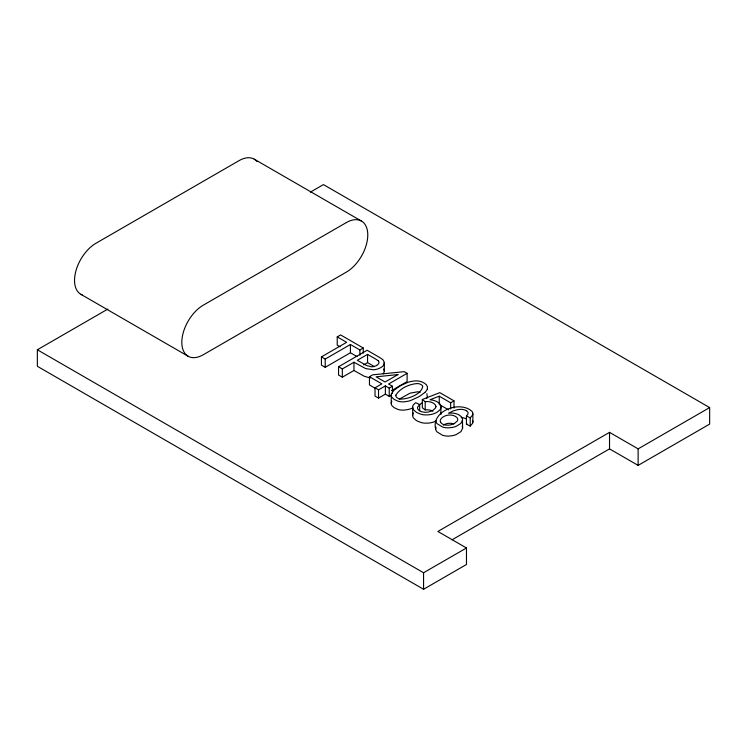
<?xml version="1.0" encoding="UTF-8"?>
<svg xmlns="http://www.w3.org/2000/svg" width="747" height="747" viewBox="0 0 747 747"><rect width="100%" height="100%" fill="white"/><g stroke="black" fill="none" stroke-linecap="round" stroke-linejoin="round"><path stroke-width="1.12" d="M338.55 366.758L367.141 350.25L378.608 356.879A45.39 26.201 0 0 1 381.082 358.439C385.237 360.213 385.153 365.815 380.951 367.468A15.36 8.871 0 0 1 379.765 368.122L377.786 368.925A12.008 6.938 0 0 1 373.397 369.793L365.666 368.579L353.957 362.23L342.331 368.943L338.55 366.758L338.55 375.013L342.331 377.198L353.957 370.493L364.247 376.245L370.344 378.029M384.341 362.837L384.322 371.455L383.202 373.873M466.352 410.747A7.05 4.071 0 0 0 462.514 409.44A10.281 5.939 0 0 0 458.098 409.58L453.485 410.785L448.48 413.203L452.308 413.072A10.542 6.088 0 0 1 454.447 413.334L455.782 413.633A11.672 6.742 0 0 1 458.714 414.734L461.347 416.658L462.449 418.553L462.617 428.218L460.918 431.645L456.277 434.539A15.267 8.815 0 0 1 452.243 435.716L448.826 436.099A11.345 6.555 0 0 1 446.332 436.015A11.7 6.76 0 0 1 442.429 435.202L437.079 431.943A12.157 7.022 0 0 1 435.828 429.646C430.3 411.046 460.395 399.916 472.216 411.634A10.159 5.864 0 0 1 472.599 415.061L470.208 417.844L470.208 426.098L466.445 424.24L466.445 415.986L467.846 414.324L468.07 412.867A6.471 3.735 0 0 0 466.819 411.055L466.361 410.738M435.716 428.825L435.977 427.097M462.617 419.954L460.918 423.39L456.277 426.276A15.267 8.815 0 0 1 452.243 427.452L448.826 427.835A11.345 6.555 0 0 1 446.332 427.76A11.7 6.76 0 0 1 442.429 426.939L437.079 423.68A12.157 7.022 0 0 1 435.828 421.392L435.716 420.57M427.312 389.01C428.666 385.004 423.876 382.464 420.729 381.54A10.103 5.836 0 0 0 417.153 380.923A12.064 6.966 0 0 0 414.296 380.961L410.308 381.614A20.113 11.616 0 0 0 408.236 382.212L401.335 385.293A64.681 37.341 0 0 0 399.103 386.582L393.856 390.41L391.409 393.874A11.793 6.807 0 0 0 391.204 395.098L391.279 404.099A10.393 5.995 0 0 0 392.1 405.845L394.313 407.759L398.104 409.477A10.075 5.817 0 0 0 401.699 410.094A12.269 7.087 0 0 0 405.042 410.01L408.544 409.393A20.216 11.672 0 0 0 410.607 408.796L412.783 407.983M427.312 397.273L426.892 393.688M391.82 401.186L391.409 402.138A11.793 6.807 0 0 0 391.204 403.361M466.987 423.708L466.445 424.24M424.838 392.492L420.234 395.863A71.03 41.01 0 0 1 418.096 397.124L410.607 400.532A20.216 11.672 0 0 1 408.544 401.13L405.042 401.746A12.269 7.087 0 0 1 401.699 401.83A10.075 5.817 0 0 1 398.104 401.214L394.313 399.505L392.1 397.581A10.393 5.995 0 0 1 391.279 395.835L391.204 395.098M435.846 421.103L434.296 421.784A14.38 8.301 0 0 1 427.872 423.138L424.847 423.147A12.055 6.956 0 0 1 421.336 422.606L417.489 421.14A18.47 10.663 0 0 1 415.967 420.234L413.642 418.133A11.663 6.732 0 0 1 412.755 416.2A12.036 6.947 0 0 1 412.68 415.537L412.68 407.274A11.457 6.62 0 0 1 413.502 404.715L415.677 402.642L419.674 404.585L417.62 407.19A6.956 4.015 0 0 0 417.536 408.021A7.349 4.249 0 0 0 419.272 410.579L419.515 410.729A9.113 5.266 0 0 0 420.43 411.223L420.766 411.373A7.731 4.463 0 0 0 424.212 412.204L425.08 412.251A9.496 5.481 0 0 0 425.977 412.26A8.861 5.117 0 0 0 429.086 411.849L432.009 410.775A15.08 8.712 0 0 0 433.167 410.122L435.398 408.077A7.815 4.51 0 0 0 435.025 404.538L433.811 403.483A11.298 6.527 0 0 0 433.176 403.081A8.787 5.07 0 0 0 429.348 401.746A8.525 4.921 0 0 0 425.192 401.662L422.326 399.524L439.787 392.642L453.999 400.85L453.999 408.077M470.208 426.098L472.599 423.316A10.159 5.864 0 0 0 472.524 420.458M399.3 399.141L410.075 393.174L417.62 391.802A6.032 3.483 0 0 1 419.786 392.278L420.122 392.399M422.372 402.726L420.234 404.127A71.03 41.01 0 0 1 419.244 404.715M452.01 539.82L609.524 448.872L638.125 465.39L709.65 424.1L709.65 407.582L638.125 448.872L609.524 432.354L437.873 531.462L466.473 547.981L466.473 564.489L423.568 589.271L37.35 366.291L37.35 349.773L107.867 309.062M310.341 192.166L323.432 184.602L709.65 407.582M340.053 346.767L337.224 345.133L337.224 336.878L340.604 334.927L363.257 348.009L363.257 353.172M357.047 356.58L350.427 352.761L325.216 367.319L321.434 365.134L321.434 356.87L346.645 342.313L337.224 336.878M321.434 356.87L325.216 359.055L350.427 344.498L359.886 349.96L363.257 348.009M378.141 360.792L376.974 359.895A42.112 24.315 0 0 0 375.171 358.793L367.552 354.386L357.327 360.287L366.506 365.488L371.296 366.768A6.135 3.548 0 0 0 374.098 366.488L376.049 365.778A10.421 6.013 0 0 0 376.675 365.442M363.714 364.853L367.552 362.64L374.406 366.6M375.19 388.263L369.457 384.957L369.457 376.703L372.678 374.845L404.248 371.679L407.115 373.332L407.115 381.596L391.521 390.597M391.652 394.986L389.234 396.377L385.377 394.145L378.533 398.095L375.022 396.069L375.022 387.814L381.866 383.865L369.457 376.703M375.022 387.814L378.533 389.841L385.377 385.891L389.234 388.113L392.455 386.255L392.455 393.482M407.115 373.332L388.589 384.033L392.455 386.255M412.68 407.274A12.036 6.947 0 0 0 412.755 407.946A11.663 6.732 0 0 0 413.642 409.879L415.967 411.98A18.47 10.663 0 0 0 417.489 412.876L421.336 414.352A12.055 6.956 0 0 0 424.847 414.893L427.872 414.884A14.38 8.301 0 0 0 434.296 413.53L435.846 412.839A18.049 10.421 0 0 0 437.331 412.017L439.628 410.131A12.045 6.956 0 0 0 440.87 407.713L440.917 407.348A13.502 7.797 0 0 0 440.879 406.247L440.711 405.537A11.728 6.77 0 0 0 439.18 403.259L437.21 401.83A12.615 7.283 0 0 0 432.588 400.149L430.011 399.748L439.236 396.199L450.646 402.792L453.999 400.85M37.35 349.773L423.568 572.753L466.473 547.981M466.445 415.986L470.208 417.844M254.213 159.148L361.492 221.084M439.236 404.463L448.742 409.944M80.825 294.29L188.104 356.235M432.952 411.223A8.787 5.07 0 0 0 429.348 410A8.525 4.921 0 0 0 425.192 409.916L422.326 407.778L422.326 399.524M383.556 368.99L384.341 371.1M462.197 426.154L462.617 428.218M440.805 414.146L440.711 413.791A11.728 6.77 0 0 0 440.422 413.11M638.125 448.872L638.125 465.39M609.524 432.354L609.524 448.872M472.86 413.913L472.86 422.167M450.646 402.792L450.646 408.982M440.935 406.975L440.935 414.202M439.236 396.199L439.236 403.427M425.192 401.671L425.192 409.935M423.568 572.753L423.568 589.271M419.674 404.585L419.674 410.785M389.234 388.113L389.234 396.377M385.377 385.891L385.377 394.145M378.533 389.841L378.533 398.095M367.552 354.386L367.552 362.64M359.886 349.96L359.886 355.124M353.957 362.23L353.957 370.493M350.427 344.498L350.427 352.761M342.331 368.943L342.331 377.198M325.216 359.055L325.216 367.319M82.478 295.056A30.347 17.517 -60 0 1 75.774 271.404A30.347 17.517 -60 0 1 95.999 243.242L239.04 160.652A30.347 17.517 -60 0 1 256.996 161.501M378.365 360.726A6.816 3.94 0 0 1 376.6 365.386M427.368 397.283A20.655 11.924 0 0 1 426.686 398.543M427.368 389.019A20.655 11.924 0 0 1 424.791 392.474M412.68 415.537A11.457 6.62 0 0 1 413.502 412.979M435.846 406.387A8.133 4.697 0 0 1 435.837 406.882M461.142 417.629A10.281 5.939 0 0 1 462.505 417.704A7.05 4.071 0 0 1 466.352 419.011M443.326 425.071A12.325 7.115 0 0 1 444.25 424.567L446.08 423.838A8.002 4.613 0 0 1 449.685 423.306A8.787 5.07 0 0 1 450.506 423.325L450.908 423.353A7.545 4.351 0 0 1 453.84 423.932M440.487 421.831A7.722 4.463 0 0 0 443.064 424.324A6.695 3.866 0 0 0 445.754 425.071L448.135 425.183A8.068 4.659 0 0 0 450.217 424.95L453.831 423.708A15.687 9.057 0 0 0 454.96 423.073L457.201 421.075A7.694 4.445 0 0 0 457.668 419.917A8.133 4.697 0 0 0 457.687 419.216L457.65 418.992A7.162 4.137 0 0 0 456.464 417.125L454.493 415.93A7.545 4.351 0 0 0 450.908 415.089L450.506 415.071A8.787 5.07 0 0 0 449.685 415.052A8.002 4.613 0 0 0 446.08 415.584L444.25 416.303A12.325 7.115 0 0 0 443.326 416.817A11.625 6.714 0 0 0 440.842 419.132A8.292 4.781 0 0 0 440.431 421.84M395.817 395.275L396.059 396.517A6.163 3.558 0 0 0 397.143 397.777L398.328 398.459A6.144 3.548 0 0 0 400.513 399.085C408.086 399.206 421.71 394.323 422.737 386.236A6.284 3.632 0 0 0 421.625 384.976L421.355 384.789A7.526 4.342 0 0 0 420.44 384.285L419.786 384.014A6.032 3.483 0 0 0 417.62 383.538C409.543 383.967 399.869 388.207 395.817 395.275M346.319 222.587L203.277 305.178A30.347 17.517 -60 0 0 181.82 342.341A30.347 17.517 -60 0 0 203.277 354.732L346.319 272.141A30.347 17.517 -60 0 0 367.776 234.978A30.347 17.517 -60 0 0 346.319 222.587M397.974 374.564L385.078 382.006L376.133 376.833L397.974 374.564"/></g></svg>
